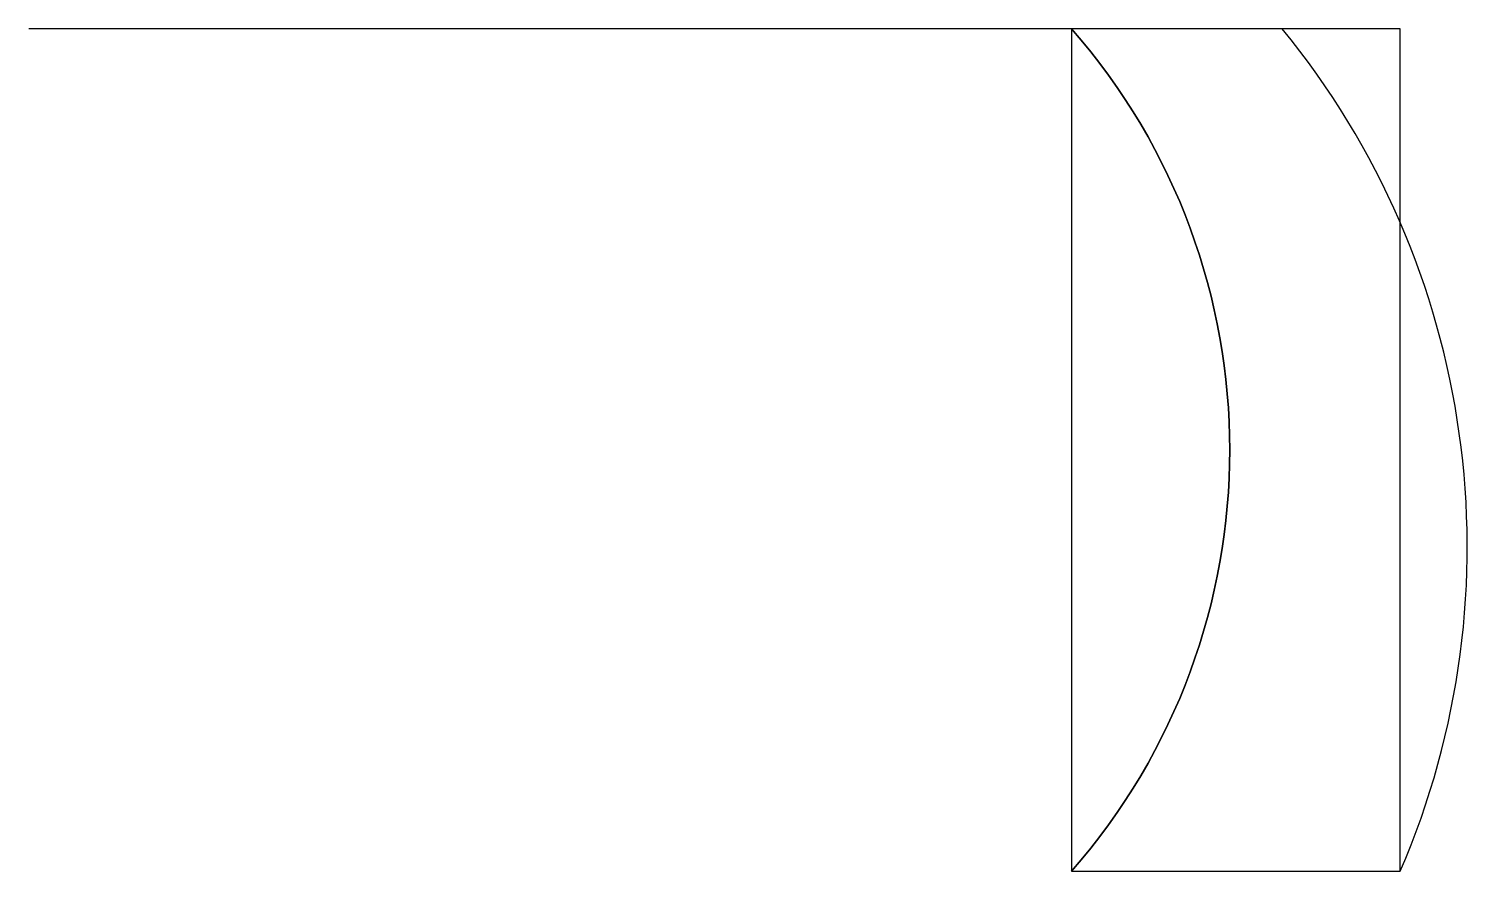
# Model space of a CAD drawing. Header units: millimetres. Extents: x -130 to 6, y 0 to 80.
import ezdxf

# ---------------------------------------------------------------- set-up
doc = ezdxf.new("R2010")
doc.units = ezdxf.units.MM

msp = doc.modelspace()

# ---------------------------------------------------------------- linework, layer by layer
for p, q in [((0, 80), (-130.21, 80)), ((0, 0), (0, 80)), ((-31.21, 0), (-11.21, 0))]:
    msp.add_line(p, q)
for points in [[(0, 0), (0, 80), (-31.21, 80, -0.375589), (-31.21, 0)], [(-31.21, 80), (-31.21, 0, 0.375589)], [(-31.21, 0), (0, 0, 0.28033), (-11.21, 80), (-31.21, 80, -0.375589)]]:
    msp.add_lwpolyline(points, format="xyb", close=True)

doc.saveas('drawing.dxf')
